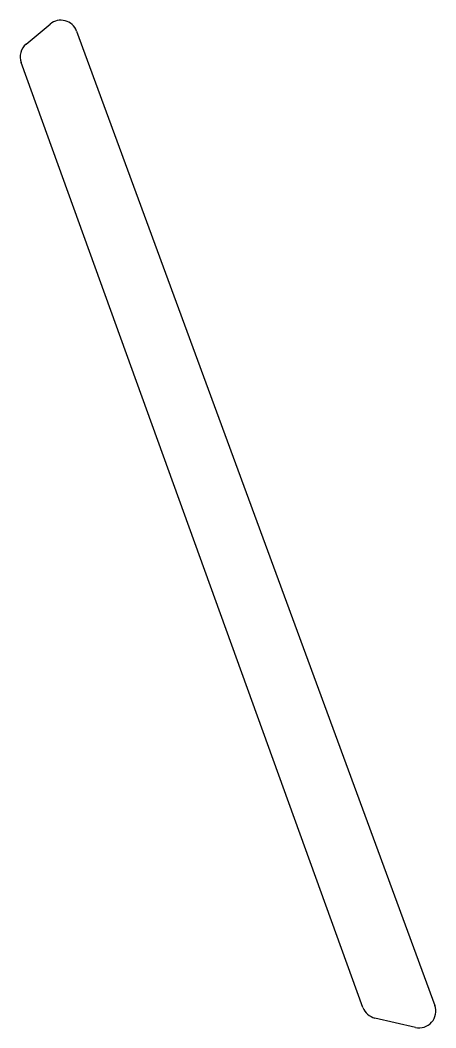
# Model space of a CAD drawing. Header units: millimetres. Extents: x 174.2 to 180.4, y -221.2 to -206.1.
import ezdxf

# ---------------------------------------------------------------- set-up
doc = ezdxf.new("R2010")
doc.units = ezdxf.units.MM

msp = doc.modelspace()

# ---------------------------------------------------------------- linework, layer by layer
for p, q in [((174.273, -206.451), (174.633, -206.149)), ((175.028, -206.254), (180.398, -220.876)), ((179.321, -220.907), (174.199, -206.727)), ((180.107, -221.206), (179.5, -221.066))]:
    msp.add_line(p, q)
for centre, start, end in [((174.794, -206.341), 20.165, 130), ((174.434, -206.642), 130, 199.8626), ((179.557, -220.822), 199.8626, 257.008), ((180.163, -220.962), 257.008, 20.165)]:
    msp.add_arc(centre, 0.25, start, end)

doc.saveas('drawing.dxf')
